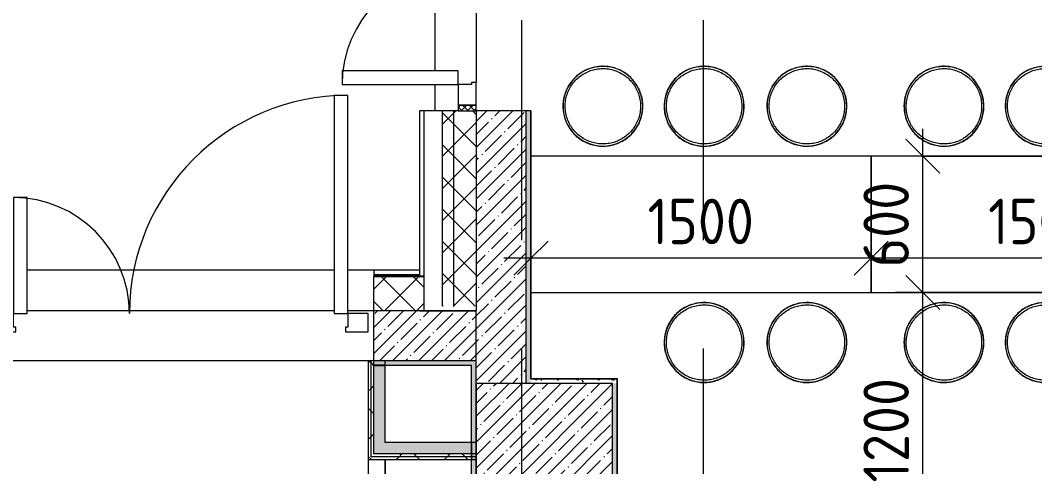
# Model space of a CAD drawing. Header units: millimetres. Extents: x 35840 to 252964, y -8553 to 29000.
# Drawn here: x 40155 to 44616, y 22934 to 24898 of the extents above; entities that cross this region are included whole.
import ezdxf

# ---------------------------------------------------------------- set-up
doc = ezdxf.new("R2010")
doc.units = ezdxf.units.MM
doc.linetypes.add('Осевая', pattern=[3175, 635, -476.25, 1587.5, -476.25])
for name, color, linetype, lineweight in [('A-ANNO-DIMS', 7, 'Continuous', 9), ('A-ANNO-DIMS-100', 7, 'Continuous', 9), ('A-DOOR', 7, 'Continuous', 9), ('A-DOOR-FRAM-2', 7, 'Continuous', 9), ('A-WALL', 7, 'Continuous', 9), ('I-WALL', 7, 'Continuous', 9), ('S-COLS', 7, 'Continuous', 9), ('S-STRS-MBND', 7, 'Continuous', 9), ('Оси-2', 7, 'Осевая', 9)]:
    doc.layers.add(name, color=color, linetype=linetype, lineweight=lineweight)
for name, color, linetype, lineweight, true_color in [('A-DOOR-1', 7, 'Continuous', 9, 0xc0c0c0), ('A-DOOR-FRAM-1', 7, 'Continuous', 9, 0xc0c0c0), ('A-WALL-1', 9, 'Continuous', 9, 0x808080), ('A-WALL-FNSH-1', 9, 'Continuous', 9, 0x808080), ('I-FURN-1', 9, 'Continuous', 9, 0x808080)]:
    doc.layers.add(name, color=color, linetype=linetype, lineweight=lineweight, true_color=true_color)
doc.styles.add('ISOCPEUR_1', font='isocpeur.ttf', dxfattribs={"width": 0.9, "height": 200})
doc.dimstyles.new('ISO-2_0_0_9К_Средний_округл2', dxfattribs={"dimscale": 304.8, "dimtxt": 199.196235, "dimasz": 0.492126, "dimexe": 0.393701, "dimexo": 0, "dimgap": 0, "dimtad": 1, "dimdec": 0, "dimrnd": 10, "dimzin": 0, "dimdsep": 46, "dimtxsty": 'ISOCPEUR_1', "dimblk1": 'OBLIQUE', "dimblk2": 'OBLIQUE', "dimsah": 1, "dimcen": 0.09, "dimdle": 0.393701, "dimazin": 0, "dimtfac": 1, "dimtdec": 4, "dimtix": 1, "dimtmove": 0, "dimatfit": 3, "dimfxl": 1, "dimtvp": 1, "dimtolj": 1, "dimtzin": 0, "dimarcsym": 2})
pattern_1 = [(45, (600, 0), (-70.71068, 70.71068), []), (135, (600, 0), (-70.71068, -70.71068), [])]
pattern_2 = [(45, (600, 0), (-57.02463, 57.02463), []), (45, (657.025, 0), (-57.02463, 57.02463), [100.806, -20.161, 3.353, -16.808])]
pattern_3 = [(0, (600, 0), (121.92, 30.48), [10.058, -81.382, 10.058, -81.382, -487.68]), (0, (600, 0), (121.92, 30.48), [-182.88, 10.058, -172.822, 10.058, -81.382, -213.36]), (0, (600, 0), (121.92, 30.48), [-457.2, 10.058, -50.902, 10.058, -142.342]), (120, (645.72, 15.24), (-87.356454, 90.345817), [10.058, -81.382, 10.058, -81.382, -487.68]), (120, (645.72, 15.24), (-87.356454, 90.345817), [-182.88, 10.058, -172.822, 10.058, -81.382, -213.36]), (120, (645.72, 15.24), (-87.356454, 90.345817), [-457.2, 10.058, -50.902, 10.058, -142.342]), (240, (660.96, 76.2), (-34.563546, -120.825817), [10.058, -81.382, 10.058, -81.382, -487.68]), (240, (660.96, 76.2), (-34.563546, -120.825817), [-182.88, 10.058, -172.822, 10.058, -81.382, -213.36]), (240, (660.96, 76.2), (-34.563546, -120.825817), [-457.2, 10.058, -50.902, 10.058, -142.342])]
pattern_4 = [(45, (600, 0), (-106.066, 106.066), []), (135, (600, 0), (-106.066, -106.066), [])]

# ---------------------------------------------------------------- blocks, each defined once
blk = doc.blocks.new('BSC_Колонна _Прямоугольная - 600х600-V20-План расстановки мебели и оборудования 1 этажа в осях 12-23')
at = {"layer": 'S-COLS'}
h = blk.add_hatch(dxfattribs=at)
h.set_pattern_fill('FP_36', color=256, style=0, pattern_type=2)
h.set_pattern_definition([(45, (-41860, -23000), (-57.02463, 57.02463), []), (45, (-41802.975, -23000), (-57.02463, 57.02463), [100.806, -20.161, 3.353, -16.808])])
h.paths.add_polyline_path([(-300, -300), (300, -300), (300, 300), (-300, 300)])
for p, q in [((300, 300), (-300, 300)), ((-300, 300), (-300, -300)), ((300, -300), (300, 300)), ((-300, -300), (300, -300))]:
    blk.add_line(p, q, dxfattribs=at)
blk = doc.blocks.new('110_Дверь_СКБ_2Ст_Наружная - ДН-1_л__ Двухстворчатая 1350 х3200 _ЛК_ в свету с верхним остеклением 2-22448815-План расстановки мебели и оборудования 1 этажа в осях 12-23')
at = {"layer": 'A-DOOR-1'}
for p, q in [((754.5, 869), (694.5, 869)), ((694.5, 869), (694.5, -91)), ((754.5, -91), (754.5, 869)), ((-715.5, 419), (-715.5, -91)), ((-655.5, 419), (-715.5, 419)), ((-655.5, -91), (-655.5, 419)), ((-715.5, -91), (-655.5, -91)), ((694.5, -91), (754.5, -91))]:
    blk.add_line(p, q, dxfattribs=at)
for centre, radius, start, end in [((754.5, -91), 960, 90, 180), ((-715.5, -91), 510, 0, 90)]:
    blk.add_arc(centre, radius, start, end, dxfattribs=at)
at = {"layer": 'A-DOOR-FRAM-1'}
for p, q in [((-715.5, -91), (-805.5, -91)), ((-805.5, -91), (-805.5, -171)), ((-715.5, -151), (-715.5, -91)), ((754.5, -91), (754.5, -151)), ((844.5, -91), (754.5, -91)), ((844.5, -171), (844.5, -91)), ((-805.5, -171), (-705.5, -171)), ((-705.5, -151), (-715.5, -151)), ((-705.5, -171), (-705.5, -151)), ((754.5, -151), (744.5, -151)), ((744.5, -151), (744.5, -171)), ((744.5, -171), (844.5, -171))]:
    blk.add_line(p, q, dxfattribs=at)
blk = doc.blocks.new('110_Дверь_СКБ_2Ст_Наружная - ДН-1_л__ Двухстворчатая 1350 х3200 _ЛК_ в свету с верхним остеклением EI30-23529464-План расстановки мебели и оборудования 1 этажа в осях 12-23')
at = {"layer": 'A-DOOR'}
h = blk.add_hatch(dxfattribs=at)
h.set_pattern_fill('FP_80', color=256, style=0, pattern_type=2)
h.set_pattern_definition([(135, (1451.41, 189.685), (-14.14214, -14.14214), []), (225, (1451.41, 189.685), (14.14214, -14.14214), [])])
h.paths.add_polyline_path([(844.5, -125), (869.5, -125), (869.5, -45), (844.5, -45)])
at = {"layer": 'A-DOOR-FRAM-2'}
h = blk.add_hatch(dxfattribs=at)
h.set_pattern_fill('FP_81', color=256, style=0, pattern_type=2)
h.set_pattern_definition([(45, (-671.384, 189.685), (-14.1421, 14.1421), []), (135, (-671.384, 189.685), (-14.1421, -14.1421), [])])
h.paths.add_polyline_path([(-830.5, -125), (-805.5, -125), (-805.5, -45), (-830.5, -45)])
at = {"layer": 'A-DOOR-1'}
for p, q in [((754.5, 915), (694.5, 915)), ((694.5, 915), (694.5, -45)), ((754.5, -45), (754.5, 915)), ((-715.5, 465), (-715.5, -45)), ((-655.5, 465), (-715.5, 465)), ((-655.5, -45), (-655.5, 465)), ((-715.5, -45), (-655.5, -45)), ((694.5, -45), (754.5, -45))]:
    blk.add_line(p, q, dxfattribs=at)
for centre, radius, start, end in [((754.5, -45), 960, 90, 180), ((-715.5, -45), 510, 0, 90)]:
    blk.add_arc(centre, radius, start, end, dxfattribs=at)
at = {"layer": 'A-DOOR-FRAM-1'}
for p, q in [((-805.5, -45), (-830.5, -45)), ((-830.5, -45), (-830.5, -125)), ((-715.5, -45), (-805.5, -45)), ((-805.5, -45), (-805.5, -125)), ((-805.5, -125), (-805.5, -45)), ((-715.5, -105), (-715.5, -45)), ((754.5, -45), (754.5, -105)), ((844.5, -45), (754.5, -45)), ((844.5, -125), (844.5, -45)), ((869.5, -45), (844.5, -45)), ((844.5, -45), (844.5, -125)), ((869.5, -125), (869.5, -45)), ((-830.5, -125), (-805.5, -125)), ((-805.5, -125), (-705.5, -125)), ((-705.5, -105), (-715.5, -105)), ((-705.5, -125), (-705.5, -105)), ((754.5, -105), (744.5, -105)), ((744.5, -105), (744.5, -125)), ((744.5, -125), (844.5, -125)), ((844.5, -125), (869.5, -125))]:
    blk.add_line(p, q, dxfattribs=at)
blk = doc.blocks.new('Стол базовый прямоугольный - 1_216п-25420479-План расстановки мебели и оборудования 1 этажа в осях 12-23')
at = {"layer": 'I-FURN-1'}
for p, q in [((750, 300), (-750, 300)), ((-750, 300), (-750, -300)), ((750, -300), (750, 300)), ((-750, -300), (750, -300))]:
    blk.add_line(p, q, dxfattribs=at)
blk = doc.blocks.new('Стол базовый прямоугольный - 1_216п-V98-План расстановки мебели и оборудования 1 этажа в осях 12-23')
at = {"layer": 'I-FURN-1'}
for p, q in [((747.1, 300), (-750, 300)), ((-750, 300), (-750, -300)), ((-750, -300), (747.1, -300))]:
    blk.add_line(p, q, dxfattribs=at)
blk = doc.blocks.new('Stool _3_ - Aluminium Stool-V125-План расстановки мебели и оборудования 1 этажа в осях 12-23')
at = {"layer": 'I-FURN-1'}
blk.add_line((-1.2, 165.8), (3.8, 165.7), dxfattribs=at)
at = {"layer": 'I-FURN-1', "flags": 128}
for points in [[(175.8, 0), (175.7, 7), (175.2, 14), (174.5, 21), (173.6, 28), (172.3, 34.9), (170.8, 41.8), (169, 48.6), (166.9, 55.3), (164.5, 61.9), (161.9, 68.5), (159.1, 74.9), (155.9, 81.2), (152.6, 87.4), (148.9, 93.4), (145.1, 99.3), (141, 105), (136.7, 110.5), (132.2, 115.9), (127.4, 121.1), (122.5, 126.1), (117.3, 130.9), (112, 135.5), (106.5, 139.9), (100.8, 144), (95, 147.9), (89, 151.6), (82.9, 155), (76.6, 158.2), (70.2, 161.2), (63.7, 163.9), (57.1, 166.3), (50.4, 168.4), (43.6, 170.3), (36.8, 171.9), (29.9, 173.2), (22.9, 174.3), (15.9, 175.1), (8.9, 175.6), (1.9, 175.8), (-5.1, 175.7), (-12.2, 175.4), (-19.2, 174.8), (-26.1, 173.8), (-33.1, 172.7), (-39.9, 171.2), (-46.8, 169.5), (-53.5, 167.5), (-60.1, 165.2), (-66.7, 162.6), (-73.2, 159.9), (-79.5, 156.8), (-85.7, 153.5), (-91.8, 149.9), (-97.7, 146.2), (-103.5, 142.1), (-109.1, 137.9), (-114.5, 133.4), (-119.7, 128.7), (-124.8, 123.8), (-129.6, 118.7), (-134.3, 113.5), (-138.7, 108), (-142.9, 102.4), (-146.9, 96.6), (-150.6, 90.6), (-154.1, 84.5), (-157.4, 78.3), (-160.4, 71.9), (-163.2, 65.5), (-165.6, 58.9), (-167.9, 52.2), (-169.8, 45.5), (-171.5, 38.6), (-172.9, 31.7), (-174, 24.8), (-174.9, 17.8), (-175.5, 10.8), (-175.8, 3.8), (-175.8, 0)], [(-105.6, 127.8), (-100.4, 131.9), (-95.1, 135.8), (-89.6, 139.5), (-83.9, 143), (-78.1, 146.2), (-72.2, 149.2), (-66.2, 152), (-60.1, 154.5)], [(-59.6, 154.7), (-53.9, 156.8), (-47.5, 158.8), (-41.1, 160.6), (-34.7, 162.1), (-28.2, 163.4), (-21.6, 164.4), (-15, 165.1), (-8.4, 165.6), (-1.8, 165.8)], [(4.8, 165.7), (11.5, 165.4), (18.1, 164.8), (24.6, 164), (31.2, 162.8), (37.7, 161.5), (44.1, 159.8), (50.5, 157.9), (56.7, 155.8), (62.9, 153.4), (69, 150.8)], [(69.3, 150.6), (75, 147.9), (80.8, 144.8), (86.5, 141.4), (92.1, 137.8), (97.6, 134), (102.9, 130), (108, 125.8), (112.9, 121.4), (117.7, 116.8), (122.3, 112), (126.6, 107)], [(-162.3, 33.7), (-161, 39.4), (-159.3, 45.8), (-157.4, 52.2), (-155.2, 58.4), (-152.7, 64.6), (-150, 70.6), (-147.1, 76.6), (-143.9, 82.4), (-140.5, 88.1), (-136.8, 93.6), (-133, 99), (-128.9, 104.3), (-124.6, 109.3), (-120.2, 114.2), (-115.5, 118.9), (-110.7, 123.5), (-105.9, 127.5)], [(127.5, 106), (130.8, 101.9), (134.8, 96.5), (138.5, 91.1), (142.1, 85.5), (145.4, 79.7), (148.4, 73.8), (151.3, 67.8), (153.9, 61.7), (156.2, 55.5), (158.3, 49.2), (160.2, 42.9), (161.7, 36.4), (163.1, 29.9), (164.1, 23.4), (164.9, 16.8), (165.5, 10.2), (165.8, 3.6), (165.8, 0)], [(-175.8, 0), (-175.7, -7), (-175.2, -14), (-174.5, -21), (-173.6, -28), (-172.3, -34.9), (-170.8, -41.8), (-169, -48.6), (-166.9, -55.3), (-164.5, -61.9), (-161.9, -68.5), (-159.1, -74.9), (-155.9, -81.2), (-152.6, -87.4), (-148.9, -93.4), (-145.1, -99.3), (-141, -105), (-136.7, -110.5), (-132.2, -115.9), (-127.4, -121.1), (-122.5, -126.1), (-117.3, -130.9), (-112, -135.5), (-106.5, -139.9), (-100.8, -144), (-95, -147.9), (-89, -151.6), (-82.9, -155), (-76.6, -158.2), (-70.2, -161.2), (-63.7, -163.9), (-57.1, -166.3), (-50.4, -168.4), (-43.6, -170.3), (-36.8, -171.9), (-29.9, -173.2), (-22.9, -174.3), (-15.9, -175.1), (-8.9, -175.6), (-1.9, -175.8), (5.1, -175.7), (12.2, -175.4), (19.2, -174.8), (26.1, -173.8), (33.1, -172.7), (39.9, -171.2), (46.8, -169.5), (53.5, -167.5), (60.1, -165.2), (66.7, -162.6), (73.2, -159.9), (79.5, -156.8), (85.7, -153.5), (91.8, -149.9), (97.7, -146.2), (103.5, -142.1), (109.1, -137.9), (114.5, -133.4), (119.7, -128.7), (124.8, -123.8), (129.6, -118.7), (134.3, -113.5), (138.7, -108), (142.9, -102.4), (146.9, -96.6), (150.6, -90.6), (154.1, -84.5), (157.4, -78.3), (160.4, -71.9), (163.2, -65.5), (165.6, -58.9), (167.9, -52.2), (169.8, -45.5), (171.5, -38.6), (172.9, -31.7), (174, -24.8), (174.9, -17.8), (175.5, -10.8), (175.8, -3.8), (175.8, 0)], [(-165.8, 0), (-165.7, 6.6), (-165.3, 13.2), (-164.6, 19.8), (-163.7, 26.4), (-162.5, 32.9)], [(-44.1, -159.8), (-50.5, -157.9), (-56.7, -155.8), (-62.9, -153.4), (-69, -150.8), (-75, -147.9), (-80.8, -144.8), (-86.5, -141.4), (-92.1, -137.8), (-97.6, -134), (-102.9, -130), (-108, -125.8), (-112.9, -121.4), (-117.7, -116.8), (-122.3, -112), (-126.6, -107), (-130.8, -101.9), (-134.8, -96.5), (-138.5, -91.1), (-142.1, -85.5), (-145.4, -79.7), (-148.4, -73.8), (-151.3, -67.8), (-153.9, -61.7), (-156.2, -55.5), (-158.3, -49.2), (-160.2, -42.9), (-161.7, -36.4), (-163.1, -29.9), (-164.1, -23.4), (-164.9, -16.8), (-165.5, -10.2), (-165.8, -3.6), (-165.8, 0)], [(165.8, 0), (165.7, -6.6), (165.3, -13.2), (164.6, -19.8), (163.7, -26.4), (162.5, -32.9), (161, -39.4), (159.3, -45.8), (157.4, -52.2), (155.2, -58.4), (152.7, -64.6), (150, -70.6), (147.1, -76.6), (143.9, -82.4), (140.5, -88.1), (136.8, -93.6), (133, -99), (128.9, -104.3), (124.6, -109.3), (121, -113.4)], [(119.9, -114.5), (115.5, -118.9), (110.7, -123.5), (105.6, -127.8), (100.4, -131.9), (95.1, -135.8), (89.6, -139.5), (85, -142.3)], [(83.9, -143), (78.1, -146.2), (72.2, -149.2), (66.2, -152), (60.1, -154.5), (53.9, -156.8), (47.5, -158.8), (41.1, -160.6), (34.7, -162.1), (28.2, -163.4), (21.6, -164.4), (15, -165.1), (8.4, -165.6), (1.8, -165.8), (-4.8, -165.7), (-11.5, -165.4), (-18.1, -164.8), (-24.6, -164), (-31.2, -162.8), (-37.7, -161.5), (-44.1, -159.8)]]:
    blk.add_lwpolyline(points, dxfattribs=at)
at = {"layer": 'I-FURN-1'}
for start, end in [(360, 180), (0, 180), (180, 0), (180, 360)]:
    blk.add_arc((0, 0), 175, start, end, dxfattribs=at)
blk = doc.blocks.new('Stool _3_ - Aluminium Stool-V140-План расстановки мебели и оборудования 1 этажа в осях 12-23')
at = {"layer": 'I-FURN-1'}
blk.add_line((-1.2, 165.8), (3.8, 165.7), dxfattribs=at)
at = {"layer": 'I-FURN-1', "flags": 128}
for points in [[(175.8, 0), (175.7, 7), (175.2, 14), (174.5, 21), (173.6, 28), (172.3, 34.9), (170.8, 41.8), (169, 48.6), (166.9, 55.3), (164.5, 61.9), (161.9, 68.5), (159.1, 74.9), (155.9, 81.2), (152.6, 87.4), (148.9, 93.4), (145.1, 99.3), (141, 105), (136.7, 110.5), (132.2, 115.9), (127.4, 121.1), (122.5, 126.1), (117.3, 130.9), (112, 135.5), (106.5, 139.9), (100.8, 144), (95, 147.9), (89, 151.6), (82.9, 155), (76.6, 158.2), (70.2, 161.2), (63.7, 163.9), (57.1, 166.3), (50.4, 168.4), (43.6, 170.3), (36.8, 171.9), (29.9, 173.2), (22.9, 174.3), (15.9, 175.1), (8.9, 175.6), (1.9, 175.8), (-5.1, 175.7), (-12.2, 175.4), (-19.2, 174.8), (-26.1, 173.8), (-33.1, 172.7), (-39.9, 171.2), (-46.8, 169.5), (-53.5, 167.5), (-60.1, 165.2), (-66.7, 162.6), (-73.2, 159.9), (-79.5, 156.8), (-85.7, 153.5), (-91.8, 149.9), (-97.7, 146.2), (-103.5, 142.1), (-109.1, 137.9), (-114.5, 133.4), (-119.7, 128.7), (-124.8, 123.8), (-129.6, 118.7), (-134.3, 113.5), (-138.7, 108), (-142.9, 102.4), (-146.9, 96.6), (-150.6, 90.6), (-154.1, 84.5), (-157.4, 78.3), (-160.4, 71.9), (-163.2, 65.5), (-165.6, 58.9), (-167.9, 52.2), (-169.8, 45.5), (-171.5, 38.6), (-172.9, 31.7), (-174, 24.8), (-174.9, 17.8), (-175.5, 10.8), (-175.8, 3.8), (-175.8, 0)], [(-105.6, 127.8), (-100.4, 131.9), (-95.1, 135.8), (-89.6, 139.5), (-83.9, 143), (-78.1, 146.2), (-72.2, 149.2), (-66.2, 152), (-60.1, 154.5)], [(-59.6, 154.7), (-53.9, 156.8), (-47.5, 158.8), (-41.1, 160.6), (-34.7, 162.1), (-28.2, 163.4), (-21.6, 164.4), (-15, 165.1), (-8.4, 165.6), (-1.8, 165.8)], [(4.8, 165.7), (11.5, 165.4), (18.1, 164.8), (24.6, 164), (31.2, 162.8), (37.7, 161.5), (44.1, 159.8), (50.5, 157.9), (56.7, 155.8), (62.9, 153.4), (69, 150.8)], [(69.3, 150.6), (75, 147.9), (80.8, 144.8), (86.5, 141.4), (92.1, 137.8), (97.6, 134), (102.9, 130), (108, 125.8), (112.9, 121.4), (117.7, 116.8), (122.3, 112), (126.6, 107)], [(-162.3, 33.7), (-161, 39.4), (-159.3, 45.8), (-157.4, 52.2), (-155.2, 58.4), (-152.7, 64.6), (-150, 70.6), (-147.1, 76.6), (-143.9, 82.4), (-140.5, 88.1), (-136.8, 93.6), (-133, 99), (-128.9, 104.3), (-124.6, 109.3), (-120.2, 114.2), (-115.5, 118.9), (-110.7, 123.5), (-105.9, 127.5)], [(127.5, 106), (130.8, 101.9), (134.8, 96.5), (138.5, 91.1), (142.1, 85.5), (145.4, 79.7), (148.4, 73.8), (151.3, 67.8), (153.9, 61.7), (156.2, 55.5), (158.3, 49.2), (160.2, 42.9), (161.7, 36.4), (163.1, 29.9), (164.1, 23.4), (164.9, 16.8), (165.5, 10.2), (165.8, 3.6), (165.8, 0)], [(-175.8, 0), (-175.7, -7), (-175.2, -14), (-174.5, -21), (-173.6, -28), (-172.3, -34.9), (-170.8, -41.8), (-169, -48.6), (-166.9, -55.3), (-164.5, -61.9), (-161.9, -68.5), (-159.1, -74.9), (-155.9, -81.2), (-152.6, -87.4), (-148.9, -93.4), (-145.1, -99.3), (-141, -105), (-136.7, -110.5), (-132.2, -115.9), (-127.4, -121.1), (-122.5, -126.1), (-117.3, -130.9), (-112, -135.5), (-106.5, -139.9), (-100.8, -144), (-95, -147.9), (-89, -151.6), (-82.9, -155), (-76.6, -158.2), (-70.2, -161.2), (-63.7, -163.9), (-57.1, -166.3), (-50.4, -168.4), (-43.6, -170.3), (-36.8, -171.9), (-29.9, -173.2), (-22.9, -174.3), (-15.9, -175.1), (-8.9, -175.6), (-1.9, -175.8), (5.1, -175.7), (12.2, -175.4), (19.2, -174.8), (26.1, -173.8), (33.1, -172.7), (39.9, -171.2), (46.8, -169.5), (53.5, -167.5), (60.1, -165.2), (66.7, -162.6), (73.2, -159.9), (79.5, -156.8), (85.7, -153.5), (91.8, -149.9), (97.7, -146.2), (103.5, -142.1), (109.1, -137.9), (114.5, -133.4), (119.7, -128.7), (124.8, -123.8), (129.6, -118.7), (134.3, -113.5), (138.7, -108), (142.9, -102.4), (146.9, -96.6), (150.6, -90.6), (154.1, -84.5), (157.4, -78.3), (160.4, -71.9), (163.2, -65.5), (165.6, -58.9), (167.9, -52.2), (169.8, -45.5), (171.5, -38.6), (172.9, -31.7), (174, -24.8), (174.9, -17.8), (175.5, -10.8), (175.8, -3.8), (175.8, 0)], [(-165.8, 0), (-165.7, 6.6), (-165.3, 13.2), (-164.6, 19.8), (-163.7, 26.4), (-162.5, 32.9)], [(-44.1, -159.8), (-50.5, -157.9), (-56.7, -155.8), (-62.9, -153.4), (-69, -150.8), (-75, -147.9), (-80.8, -144.8), (-86.5, -141.4), (-92.1, -137.8), (-97.6, -134), (-102.9, -130), (-108, -125.8), (-112.9, -121.4), (-117.7, -116.8), (-122.3, -112), (-126.6, -107), (-130.8, -101.9), (-134.8, -96.5), (-138.5, -91.1), (-142.1, -85.5), (-145.4, -79.7), (-148.4, -73.8), (-151.3, -67.8), (-153.9, -61.7), (-156.2, -55.5), (-158.3, -49.2), (-160.2, -42.9), (-161.7, -36.4), (-163.1, -29.9), (-164.1, -23.4), (-164.9, -16.8), (-165.5, -10.2), (-165.8, -3.6), (-165.8, 0)], [(165.8, 0), (165.7, -6.6), (165.3, -13.2), (164.6, -19.8), (163.7, -26.4), (162.5, -32.9), (161, -39.4), (159.3, -45.8), (157.4, -52.2), (155.2, -58.4), (152.7, -64.6), (150, -70.6), (147.1, -76.6), (143.9, -82.4), (140.5, -88.1), (136.8, -93.6), (133, -99), (128.9, -104.3), (124.6, -109.3), (121, -113.4)], [(120.2, -114.2), (115.5, -118.9), (110.7, -123.5), (105.6, -127.8), (100.4, -131.9), (95.1, -135.8), (89.6, -139.5), (85, -142.3)], [(83.9, -143), (78.1, -146.2), (72.2, -149.2), (66.2, -152), (60.1, -154.5), (53.9, -156.8), (47.5, -158.8), (41.1, -160.6), (34.7, -162.1), (28.2, -163.4), (21.6, -164.4), (15, -165.1), (8.4, -165.6), (1.8, -165.8), (-4.8, -165.7), (-11.5, -165.4), (-18.1, -164.8), (-24.6, -164), (-31.2, -162.8), (-37.7, -161.5), (-44.1, -159.8)]]:
    blk.add_lwpolyline(points, dxfattribs=at)
at = {"layer": 'I-FURN-1'}
for start, end in [(360, 180), (0, 180), (180, 0), (180, 360)]:
    blk.add_arc((0, 0), 175, start, end, dxfattribs=at)
blk = doc.blocks.new('Stool _3_ - Aluminium Stool-25469124-План расстановки мебели и оборудования 1 этажа в осях 12-23')
at = {"layer": 'I-FURN-1'}
blk.add_line((41.1, -160.6), (34.7, -162.1), dxfattribs=at)
at = {"layer": 'I-FURN-1', "flags": 128}
for points in [[(175.8, 0), (175.7, 7), (175.2, 14), (174.5, 21), (173.6, 28), (172.3, 34.9), (170.8, 41.8), (169, 48.6), (166.9, 55.3), (164.5, 61.9), (161.9, 68.5), (159.1, 74.9), (155.9, 81.2), (152.6, 87.4), (148.9, 93.4), (145.1, 99.3), (141, 105), (136.7, 110.5), (132.2, 115.9), (127.4, 121.1), (122.5, 126.1), (117.3, 130.9), (112, 135.5), (106.5, 139.9), (100.8, 144), (95, 147.9), (89, 151.6), (82.9, 155), (76.6, 158.2), (70.2, 161.2), (63.7, 163.9), (57.1, 166.3), (50.4, 168.4), (43.6, 170.3), (36.8, 171.9), (29.9, 173.2), (22.9, 174.3), (15.9, 175.1), (8.9, 175.6), (1.9, 175.8), (-5.1, 175.7), (-12.2, 175.4), (-19.2, 174.8), (-26.1, 173.8), (-33.1, 172.7), (-39.9, 171.2), (-46.8, 169.5), (-53.5, 167.5), (-60.1, 165.2), (-66.7, 162.6), (-73.2, 159.9), (-79.5, 156.8), (-85.7, 153.5), (-91.8, 149.9), (-97.7, 146.2), (-103.5, 142.1), (-109.1, 137.9), (-114.5, 133.4), (-119.7, 128.7), (-124.8, 123.8), (-129.6, 118.7), (-134.3, 113.5), (-138.7, 108), (-142.9, 102.4), (-146.9, 96.6), (-150.6, 90.6), (-154.1, 84.5), (-157.4, 78.3), (-160.4, 71.9), (-163.2, 65.5), (-165.6, 58.9), (-167.9, 52.2), (-169.8, 45.5), (-171.5, 38.6), (-172.9, 31.7), (-174, 24.8), (-174.9, 17.8), (-175.5, 10.8), (-175.8, 3.8), (-175.8, 0)], [(-155.2, 58.4), (-152.7, 64.6), (-150, 70.6), (-147.1, 76.6), (-143.9, 82.4), (-140.5, 88.1), (-136.8, 93.6), (-133, 99), (-128.9, 104.3), (-124.6, 109.3), (-120.2, 114.2), (-115.5, 118.9), (-110.7, 123.5), (-105.6, 127.8), (-100.4, 131.9), (-95.1, 135.8), (-89.6, 139.5), (-83.9, 143)], [(-83.9, 143), (-78.1, 146.2), (-72.2, 149.2), (-66.2, 152), (-60.1, 154.5), (-53.9, 156.8), (-47.5, 158.8), (-41.1, 160.6), (-34.7, 162.1), (-28.2, 163.4), (-21.6, 164.4), (-15.3, 165.1)], [(-15, 165.1), (-8.4, 165.6), (-1.8, 165.8), (4.8, 165.7), (11.5, 165.4), (18.1, 164.8), (24.6, 164), (31.2, 162.8), (37.7, 161.5), (44.1, 159.8), (50.5, 157.9), (56.7, 155.8)], [(57.5, 155.5), (62.9, 153.4), (69, 150.8), (75, 147.9), (80.8, 144.8), (86.5, 141.4), (92.1, 137.8), (97.6, 134)], [(97.6, 134), (102.9, 130), (108, 125.8), (112.9, 121.4), (117.7, 116.8), (122.3, 112), (126.6, 107), (130.8, 101.9), (134.8, 96.5), (138.5, 91.1), (142.1, 85.5), (145.4, 79.7), (148.4, 73.8), (151.3, 67.8), (153.9, 61.7), (156.2, 55.5), (158.3, 49.2), (160.2, 42.9), (161.7, 36.4), (163.1, 29.9), (164.1, 23.4), (164.8, 17.6)], [(-165.8, 0), (-165.7, 6.6), (-165.3, 13.2), (-164.6, 19.8), (-163.7, 26.4), (-162.5, 32.9), (-161, 39.4), (-159.3, 45.8), (-157.4, 52.2), (-155.5, 57.4)], [(-175.8, 0), (-175.7, -7), (-175.2, -14), (-174.5, -21), (-173.6, -28), (-172.3, -34.9), (-170.8, -41.8), (-169, -48.6), (-166.9, -55.3), (-164.5, -61.9), (-161.9, -68.5), (-159.1, -74.9), (-155.9, -81.2), (-152.6, -87.4), (-148.9, -93.4), (-145.1, -99.3), (-141, -105), (-136.7, -110.5), (-132.2, -115.9), (-127.4, -121.1), (-122.5, -126.1), (-117.3, -130.9), (-112, -135.5), (-106.5, -139.9), (-100.8, -144), (-95, -147.9), (-89, -151.6), (-82.9, -155), (-76.6, -158.2), (-70.2, -161.2), (-63.7, -163.9), (-57.1, -166.3), (-50.4, -168.4), (-43.6, -170.3), (-36.8, -171.9), (-29.9, -173.2), (-22.9, -174.3), (-15.9, -175.1), (-8.9, -175.6), (-1.9, -175.8), (5.1, -175.7), (12.2, -175.4), (19.2, -174.8), (26.1, -173.8), (33.1, -172.7), (39.9, -171.2), (46.8, -169.5), (53.5, -167.5), (60.1, -165.2), (66.7, -162.6), (73.2, -159.9), (79.5, -156.8), (85.7, -153.5), (91.8, -149.9), (97.7, -146.2), (103.5, -142.1), (109.1, -137.9), (114.5, -133.4), (119.7, -128.7), (124.8, -123.8), (129.6, -118.7), (134.3, -113.5), (138.7, -108), (142.9, -102.4), (146.9, -96.6), (150.6, -90.6), (154.1, -84.5), (157.4, -78.3), (160.4, -71.9), (163.2, -65.5), (165.6, -58.9), (167.9, -52.2), (169.8, -45.5), (171.5, -38.6), (172.9, -31.7), (174, -24.8), (174.9, -17.8), (175.5, -10.8), (175.8, -3.8), (175.8, 0)], [(-163.1, -29.9), (-164.1, -23.4), (-164.9, -16.8), (-165.5, -10.2), (-165.8, -3.6), (-165.8, 0)], [(165.8, 0), (165.7, -6.6), (165.3, -13.2), (164.6, -19.8), (163.7, -26.4), (162.5, -32.9), (161, -39.4), (159.3, -45.8), (157.4, -52.2), (155.2, -58.4), (152.7, -64.6), (150, -70.6), (147.1, -76.6), (143.9, -82.4), (140.5, -88.1), (136.8, -93.6), (133, -99), (128.9, -104.3), (124.6, -109.3), (120.2, -114.2), (115.5, -118.9), (110.7, -123.5), (105.6, -127.8), (100.4, -131.9), (95.1, -135.8), (89.6, -139.5), (83.9, -143), (78.1, -146.2), (72.2, -149.2), (66.2, -152), (60.1, -154.5)], [(164.9, 16.8), (165.5, 10.2), (165.8, 3.6), (165.8, 0)], [(33.7, -162.3), (28.2, -163.4), (21.6, -164.4), (15, -165.1), (8.4, -165.6), (1.8, -165.8), (-4.8, -165.7), (-11.5, -165.4), (-18.1, -164.8), (-24.6, -164), (-31.2, -162.8), (-37.7, -161.5), (-44.1, -159.8), (-50.5, -157.9), (-56.7, -155.8), (-62.9, -153.4), (-69, -150.8), (-75, -147.9), (-80.8, -144.8), (-86.5, -141.4), (-92.1, -137.8), (-97.6, -134), (-102.9, -130), (-108, -125.8), (-112.9, -121.4), (-117.7, -116.8), (-122.3, -112), (-126.6, -107), (-130.8, -101.9), (-134.8, -96.5), (-138.5, -91.1), (-142.1, -85.5), (-145.4, -79.7), (-148.4, -73.8), (-151.3, -67.8), (-153.9, -61.7), (-156.2, -55.5), (-158.3, -49.2), (-160.2, -42.9), (-161.7, -36.4), (-162.9, -30.6)], [(59.6, -154.7), (53.9, -156.8), (47.5, -158.8), (41.7, -160.4)]]:
    blk.add_lwpolyline(points, dxfattribs=at)
at = {"layer": 'I-FURN-1'}
for start, end in [(0, 180), (360, 180), (180, 0), (180, 360)]:
    blk.add_arc((0, 0), 175, start, end, dxfattribs=at)
blk = doc.blocks.new('Зашивка приборов отопления6 - Зашивка приборов отопления-33276534-План расстановки мебели и оборудования 1 этажа в осях 12-23')
at = {"layer": 'A-WALL'}
for p, q in [((75235, 535), (73684.6, 535)), ((73684.6, 535), (73684.6, 460)), ((73684.6, 460), (73684.6, 80)), ((73684.6, 460), (75235, 460)), ((75235, 460), (73685, 460)), ((73685, 460), (73685, 80))]:
    blk.add_line(p, q, dxfattribs=at)
blk = doc.blocks.new('DIMBLOCK93-План расстановки мебели и оборудования 1 этажа в осях 12-23')
at = {"layer": 'A-ANNO-DIMS-100', "lineweight": 20}
for p, q in [((44124.3, 23700), (44049.3, 23775)), ((44124.3, 23700), (44199.3, 23625)), ((44124.3, 22500), (44049.3, 22575)), ((44124.3, 22500), (44199.3, 22425))]:
    blk.add_line(p, q, dxfattribs=at)
at = {"layer": 'A-ANNO-DIMS-100'}
for p, q in [((45397.1, 23700), (44004.3, 23700)), ((44124.3, 22500), (44124.3, 23700)), ((44124.3, 23700), (45397.1, 23700)), ((45779.8, 22500), (44004.3, 22500)), ((44124.3, 22500), (45779.8, 22500))]:
    blk.add_line(p, q, dxfattribs=at)
at = {"layer": 'A-ANNO-DIMS-100', "color": 0, "insert": (43863, 22864.4), "char_height": 200, "width": 565.411, "attachment_point": 1, "rotation": 90, "line_spacing_factor": 1.149209, "style": 'ISOCPEUR_1'}
blk.add_mtext('1200', dxfattribs=at)
blk = doc.blocks.new('_Oblique')
at = {"color": 0, "linetype": 'ByBlock', "lineweight": -2}
blk.add_line((-0.5, -0.5), (0.5, 0.5), dxfattribs=at)
blk = doc.blocks.new('DIMBLOCK94-План расстановки мебели и оборудования 1 этажа в осях 12-23')
at = {"layer": 'A-ANNO-DIMS-100'}
for p, q in [((44124.3, 23700), (44124.3, 24420)), ((45397.1, 24300), (44004.3, 24300)), ((44124.3, 24300), (45397.1, 24300)), ((45397.1, 23700), (44004.3, 23700)), ((44124.3, 23700), (45397.1, 23700))]:
    blk.add_line(p, q, dxfattribs=at)
at = {"layer": 'A-ANNO-DIMS-100', "lineweight": 20}
for p, q in [((44124.3, 24300), (44049.3, 24375)), ((44124.3, 24300), (44199.3, 24225)), ((44124.3, 23700), (44049.3, 23775)), ((44124.3, 23700), (44199.3, 23625))]:
    blk.add_line(p, q, dxfattribs=at)
at = {"layer": 'A-ANNO-DIMS-100', "color": 0, "insert": (43863, 23810.4), "char_height": 200, "width": 455.087, "attachment_point": 1, "rotation": 90, "line_spacing_factor": 1.149209, "style": 'ISOCPEUR_1'}
blk.add_mtext('600', dxfattribs=at)
blk = doc.blocks.new('DIMBLOCK120-План расстановки мебели и оборудования 1 этажа в осях 12-23')
at = {"layer": 'A-ANNO-DIMS-100'}
for p, q in [((43897.1, 23745.5), (43897.1, 23971.6)), ((45397.1, 23745.5), (45397.1, 23971.6)), ((45397.1, 23851.6), (43897.1, 23851.6)), ((43897.1, 23851.6), (43897.1, 23745.5)), ((45397.1, 23851.6), (45397.1, 23745.5))]:
    blk.add_line(p, q, dxfattribs=at)
at = {"layer": 'A-ANNO-DIMS-100', "lineweight": 20}
for p, q in [((43897.1, 23851.6), (43972.1, 23926.6)), ((45397.1, 23851.6), (45472.1, 23926.6)), ((43897.1, 23851.6), (43822.1, 23776.6)), ((45397.1, 23851.6), (45322.1, 23776.6))]:
    blk.add_line(p, q, dxfattribs=at)
at = {"layer": 'A-ANNO-DIMS-100', "color": 0, "insert": (44411.5, 24112.9), "char_height": 200, "width": 565.411, "attachment_point": 1, "line_spacing_factor": 1.149209, "style": 'ISOCPEUR_1'}
blk.add_mtext('1500', dxfattribs=at)
blk = doc.blocks.new('DIMBLOCK121-План расстановки мебели и оборудования 1 этажа в осях 12-23')
at = {"layer": 'A-ANNO-DIMS-100'}
for p, q in [((42401, 23745.5), (42401, 23971.6)), ((43897.1, 23745.5), (43897.1, 23971.6)), ((43897.1, 23851.6), (42281, 23851.6)), ((42401, 23851.6), (42401, 23745.5)), ((43897.1, 23851.6), (43897.1, 23745.5))]:
    blk.add_line(p, q, dxfattribs=at)
at = {"layer": 'A-ANNO-DIMS-100', "lineweight": 20}
for p, q in [((42401, 23851.6), (42476, 23926.6)), ((43897.1, 23851.6), (43972.1, 23926.6)), ((42401, 23851.6), (42326, 23776.6)), ((43897.1, 23851.6), (43822.1, 23776.6))]:
    blk.add_line(p, q, dxfattribs=at)
at = {"layer": 'A-ANNO-DIMS-100', "color": 0, "insert": (42913.5, 24112.9), "char_height": 200, "width": 565.411, "attachment_point": 1, "line_spacing_factor": 1.149209, "style": 'ISOCPEUR_1'}
blk.add_mtext('1500', dxfattribs=at)

msp = doc.modelspace()

# ---------------------------------------------------------------- hatches: boundary and pattern name
at = {"layer": 'A-WALL'}
h = msp.add_hatch(dxfattribs=at)
h.set_pattern_fill('FP_17', color=256, style=0, pattern_type=2)
h.set_pattern_definition(pattern_1)
h.paths.add_polyline_path([(42060, 23639.7), (42060, 24500), (42010, 24500), (42010, 23639.7)])
h.paths.add_polyline_path([(42060, 26200), (42060, 27330), (42010, 27330), (42010, 26200)])
h = msp.add_hatch(dxfattribs=at)
h.set_pattern_fill('FP_17', color=256, style=0, pattern_type=2)
h.set_pattern_definition(pattern_1)
h.paths.add_polyline_path([(42064.1, 23639.7), (42160, 23639.7), (42160, 24500), (42060, 24500), (42060, 23639.7)])
h.paths.add_polyline_path([(42080, 26200), (42160, 26200), (42160, 27330), (42060, 27330), (42060, 26200)])
h = msp.add_hatch(dxfattribs=at)
h.set_pattern_fill('FP_17', color=256, style=0, pattern_type=2)
h.set_pattern_definition(pattern_1)
h.paths.add_polyline_path([(41930, 23619.7), (41930, 23769.7), (41710, 23769.7), (41710, 23620), (41910, 23619.7)])
h.paths.add_polyline_path([(39810, 23620), (40010, 23620), (40010, 23769.7), (39810, 23769.7)])
h.paths.add_polyline_path([(38910, 23620), (38910, 23769.7), (38742.7, 23769.7), (38742.7, 23620)])
at = {"layer": 'I-WALL'}
h = msp.add_hatch(dxfattribs=at)
h.set_pattern_fill('FP_1', color=256, style=0, pattern_type=2)
h.set_pattern_definition(pattern_2)
h.paths.add_polyline_path([(42160, 23300), (42380, 23300), (42380, 24500), (42160, 24500), (42160, 23475.8)])
h.paths.add_polyline_path([(42380, 26200), (42380, 26500), (42160, 26500), (42160, 26200)])
h = msp.add_hatch(dxfattribs=at)
h.set_pattern_fill('FP_85', color=256, style=0, pattern_type=2)
h.set_pattern_definition(pattern_3)
h.paths.add_polyline_path([(42380, 23300), (42400, 23300), (42400, 24500), (42380, 24500), (42380, 23475.8)])
h.paths.add_polyline_path([(42380, 26200), (42400, 26200), (42400, 26480), (42380, 26480)])
h = msp.add_hatch(dxfattribs=at)
h.set_pattern_fill('FP_1', color=256, style=0, pattern_type=2)
h.set_pattern_definition(pattern_2)
h.paths.add_polyline_path([(42140, 23400), (42160, 23400), (42160, 23620), (41710, 23620), (41710, 23400), (42064.1, 23400)])
h.paths.add_polyline_path([(39810, 23400), (40010, 23400), (40010, 23620), (39810, 23620), (39810, 23475.8)])
h.paths.add_polyline_path([(38910, 23400), (38910, 23620), (38742.7, 23619.9), (38742.7, 23400)])
h = msp.add_hatch(dxfattribs=at)
h.set_pattern_fill('FP_85', color=256, style=0, pattern_type=2)
h.set_pattern_definition(pattern_3)
h.paths.add_polyline_path([(42140, 23380), (42140, 23400), (41760, 23400), (41760, 23380), (42127, 23380)])
h.paths.add_polyline_path([(40010, 23380), (40010, 23400), (39810, 23400), (39810, 23380)])
h.paths.add_polyline_path([(38910, 23380), (38910, 23400), (38760, 23400), (38760, 23380), (38807, 23380)])
h = msp.add_hatch(dxfattribs=at)
h.set_pattern_fill('FP_87', color=256, style=0, pattern_type=2)
h.set_pattern_definition(pattern_4)
h.paths.add_polyline_path([(41697.5, 22965), (41697.5, 23400), (41685, 23400), (41685, 22965)])
h = msp.add_hatch(dxfattribs=at)
h.set_pattern_fill('FP_87', color=256, style=0, pattern_type=2)
h.set_pattern_definition(pattern_4)
h.paths.add_polyline_path([(41710, 22977.5), (41710, 23400), (41697.5, 23400), (41697.5, 22977.5)])
for points in [[(41710, 22990), (41760, 22990), (41760, 23400), (41710, 23400)], [(42160, 22990), (42160, 23040), (41760, 23040), (41760, 22990), (42064.1, 22990)]]:
    msp.add_hatch(color=256, dxfattribs=at).paths.add_polyline_path(points)
h = msp.add_hatch(dxfattribs=at)
h.set_pattern_fill('FP_85', color=256, style=0, pattern_type=2)
h.set_pattern_definition(pattern_3)
h.paths.add_polyline_path([(42140, 15220), (42160, 15220), (42160, 23400), (42140, 23400), (42140, 17270.6)])
h = msp.add_hatch(dxfattribs=at)
h.set_pattern_fill('FP_85', color=256, style=0, pattern_type=2)
h.set_pattern_definition(pattern_3)
h.paths.add_polyline_path([(42780, 23300), (42780, 23320), (42400, 23320), (42400, 23300), (42760, 23300)])
h = msp.add_hatch(dxfattribs=at)
h.set_pattern_fill('FP_85', color=256, style=0, pattern_type=2)
h.set_pattern_definition(pattern_3)
h.paths.add_polyline_path([(42780, 16680), (42780, 17900), (42760, 17900), (42760, 16680)])
h.paths.add_polyline_path([(42780, 19700), (42780, 20300), (42760, 20300), (42760, 19700)])
h.paths.add_polyline_path([(42780, 22100), (42780, 23300), (42760, 23300), (42760, 22100)])
h = msp.add_hatch(dxfattribs=at)
h.set_pattern_fill('FP_87', color=256, style=0, pattern_type=2)
h.set_pattern_definition(pattern_4)
h.paths.add_polyline_path([(41697.5, 22965), (42160, 22965), (42160, 22977.5), (41697.5, 22977.5)])
h = msp.add_hatch(dxfattribs=at)
h.set_pattern_fill('FP_87', color=256, style=0, pattern_type=2)
h.set_pattern_definition(pattern_4)
h.paths.add_polyline_path([(41760, 22977.5), (42160, 22977.5), (42160, 22990), (41710, 22990), (41710, 22977.5)])

# ---------------------------------------------------------------- linework, layer by layer
at = {"layer": 'A-WALL'}
for p, q in [((42160, 26075), (42160, 24625)), ((41980, 24675), (41980, 26025)), ((41980, 24500), (41980, 24615)), ((41930, 24500), (41930, 23619.7)), ((42010, 24500), (42010, 23639.7)), ((42060, 24500), (42060, 23639.7)), ((42160, 24500), (42160, 23620)), ((42400, 24500), (42400, 23320)), ((40185, 23799.7), (41535, 23799.7)), ((41595, 23799.7), (41910, 23799.7)), ((41710, 23799.7), (41710, 23777.7)), ((41930, 23772.7), (41710, 23772.7)), ((41930, 23769.7), (41710, 23769.7)), ((41710, 22990), (41710, 23769.7)), ((41910, 23772.7), (41910, 23777.7)), ((41535, 23619.7), (40185, 23619.7)), ((41710, 23619.7), (41595, 23619.7)), ((41910, 23620), (41710, 23620)), ((42160, 23400), (41685, 23400)), ((41697.5, 22977.5), (41697.5, 23400)), ((41760, 23380), (42140, 23380)), ((42140, 15220), (42140, 23380)), ((42400, 23320), (42780, 23320)), ((42160, 22977.5), (41697.5, 22977.5)), ((42160, 22990), (41710, 22990))]:
    msp.add_line(p, q, dxfattribs=at)
at = {"layer": 'A-WALL-1'}
for p, q in [((42080, 24500), (41930, 24500)), ((42400, 24500), (42160, 24500)), ((42380, 23300), (42380, 24500)), ((41910, 23620), (41910, 23619.7)), ((42160, 23620), (41910, 23620)), ((41910, 23619.7), (41930, 23619.7)), ((42160, 23300), (42160, 23620)), ((41685, 23400), (41685, 22965)), ((41760, 23040), (41760, 23400)), ((42780, 22100), (42780, 23320)), ((42160, 23040), (41760, 23040)), ((41685, 22965), (42160, 22965))]:
    msp.add_line(p, q, dxfattribs=at)
at = {"layer": 'A-WALL-FNSH-1'}
for p, q in [((41930, 24500), (41910, 24500)), ((41910, 24500), (41910, 23777.7)), ((42401, 24500), (42400, 24500)), ((42401, 23321), (42401, 24500)), ((41910, 23777.7), (41710, 23777.7)), ((41710, 23777.7), (41710, 23769.7)), ((41930, 23619.7), (42160, 23619.7)), ((41760, 23380), (41710, 23380)), ((41710, 23379), (41760, 23379)), ((42781, 23321), (42401, 23321)), ((42780, 23320), (42780, 22099)), ((42781, 22100), (42781, 23321)), ((42139, 23040), (42139, 22965))]:
    msp.add_line(p, q, dxfattribs=at)
at = {"layer": 'I-WALL'}
for p, q in [((42140, 23379), (41760, 23379)), ((42139, 23040), (42139, 23379)), ((42139, 15220), (42139, 22965))]:
    msp.add_line(p, q, dxfattribs=at)
at = {"layer": 'S-STRS-MBND'}
for p, q in [((42160, 23400), (38760, 23400)), ((42160, 20600), (42160, 23400))]:
    msp.add_line(p, q, dxfattribs=at)
at = {"layer": 'Оси-2'}
for p, q in [((42360, 593.7), (42360, 24898.1)), ((43160, 593.7), (43160, 24898.1))]:
    msp.add_line(p, q, dxfattribs=at)

# ---------------------------------------------------------------- block references
at = {"layer": 'A-DOOR-1', "rotation": 89.9999999999999}
msp.add_blockref('110_Дверь_СКБ_2Ст_Наружная - ДН-1_л__ Двухстворчатая 1350 х3200 _ЛК_ в свету с верхним остеклением EI30-23529464-План расстановки мебели и оборудования 1 этажа в осях 12-23', (42035, 25330.5), dxfattribs=at)
at = {"layer": 'A-DOOR-1'}
msp.add_blockref('110_Дверь_СКБ_2Ст_Наружная - ДН-1_л__ Двухстворчатая 1350 х3200 _ЛК_ в свету с верхним остеклением 2-22448815-План расстановки мебели и оборудования 1 этажа в осях 12-23', (40840.5, 23698.7), dxfattribs=at)
at = {"layer": 'A-WALL', "rotation": 89.9999999999998}
msp.add_blockref('Зашивка приборов отопления6 - Зашивка приборов отопления-33276534-План расстановки мебели и оборудования 1 этажа в осях 12-23', (42220, -52270), dxfattribs=at)
at = {"layer": 'I-FURN-1'}
for name, p in [('Stool _3_ - Aluminium Stool-V125-План расстановки мебели и оборудования 1 этажа в осях 12-23', (42717.1, 24519.8)), ('Stool _3_ - Aluminium Stool-V125-План расстановки мебели и оборудования 1 этажа в осях 12-23', (43162.3, 24519.8)), ('Stool _3_ - Aluminium Stool-V125-План расстановки мебели и оборудования 1 этажа в осях 12-23', (43614.3, 24519.8)), ('Stool _3_ - Aluminium Stool-V125-План расстановки мебели и оборудования 1 этажа в осях 12-23', (44217.1, 24519.8)), ('Stool _3_ - Aluminium Stool-V140-План расстановки мебели и оборудования 1 этажа в осях 12-23', (44662.3, 24519.8)), ('Stool _3_ - Aluminium Stool-25469124-План расстановки мебели и оборудования 1 этажа в осях 12-23', (43162.3, 23480.2)), ('Stool _3_ - Aluminium Stool-25469124-План расстановки мебели и оборудования 1 этажа в осях 12-23', (43614.3, 23480.2)), ('Stool _3_ - Aluminium Stool-25469124-План расстановки мебели и оборудования 1 этажа в осях 12-23', (44217.1, 23480.2)), ('Stool _3_ - Aluminium Stool-25469124-План расстановки мебели и оборудования 1 этажа в осях 12-23', (44662.3, 23480.2))]:
    msp.add_blockref(name, p, dxfattribs=at)
at = {"layer": 'I-FURN-1', "rotation": 180}
for name, p in [('Стол базовый прямоугольный - 1_216п-V98-План расстановки мебели и оборудования 1 этажа в осях 12-23', (43147.1, 24000)), ('Стол базовый прямоугольный - 1_216п-25420479-План расстановки мебели и оборудования 1 этажа в осях 12-23', (44647.1, 24000))]:
    msp.add_blockref(name, p, dxfattribs=at)
at = {"layer": 'S-COLS'}
msp.add_blockref('BSC_Колонна _Прямоугольная - 600х600-V20-План расстановки мебели и оборудования 1 этажа в осях 12-23', (42460, 23000), dxfattribs=at)

# ---------------------------------------------------------------- dimensions: what is measured, and where the dimension line sits
at = {"layer": 'A-ANNO-DIMS'}
for base, p1, p2, override, picture, middle in [((44124.3, 24300), (45397.1, 23700), (45397.1, 24300), {"dimpost": '<>', "dimfxl": 600}, 'DIMBLOCK94-План расстановки мебели и оборудования 1 этажа в осях 12-23', (44024.3, 24000)), ((44124.3, 23700), (45779.8, 22500), (45397.1, 23700), {"dimpost": '<>', "dimfxl": 1259.551917}, 'DIMBLOCK93-План расстановки мебели и оборудования 1 этажа в осях 12-23', (44024.3, 23100))]:
    dim = msp.add_linear_dim(base=base, p1=p1, p2=p2, angle=90, dimstyle='ISO-2_0_0_9К_Средний_округл2', override=override, dxfattribs=at)
    dim.commit()
    dim.dimension.update_dxf_attribs({"geometry": picture, "text_midpoint": middle})
for base, p1, p2, override, picture, middle in [((42401, 23851.6), (43897.1, 23745.5), (42401, 23745.5), {"dimpost": '<>', "dimfxl": 1496.10414}, 'DIMBLOCK121-План расстановки мебели и оборудования 1 этажа в осях 12-23', (43149.1, 23951.6)), ((43897.1, 23851.6), (45397.1, 23745.5), (43897.1, 23745.5), {"dimpost": '<>', "dimfxl": 1500}, 'DIMBLOCK120-План расстановки мебели и оборудования 1 этажа в осях 12-23', (44647.1, 23951.6))]:
    dim = msp.add_linear_dim(base=base, p1=p1, p2=p2, dimstyle='ISO-2_0_0_9К_Средний_округл2', override=override, dxfattribs=at)
    dim.commit()
    dim.dimension.update_dxf_attribs({"geometry": picture, "text_midpoint": middle})

doc.saveas('drawing.dxf')
